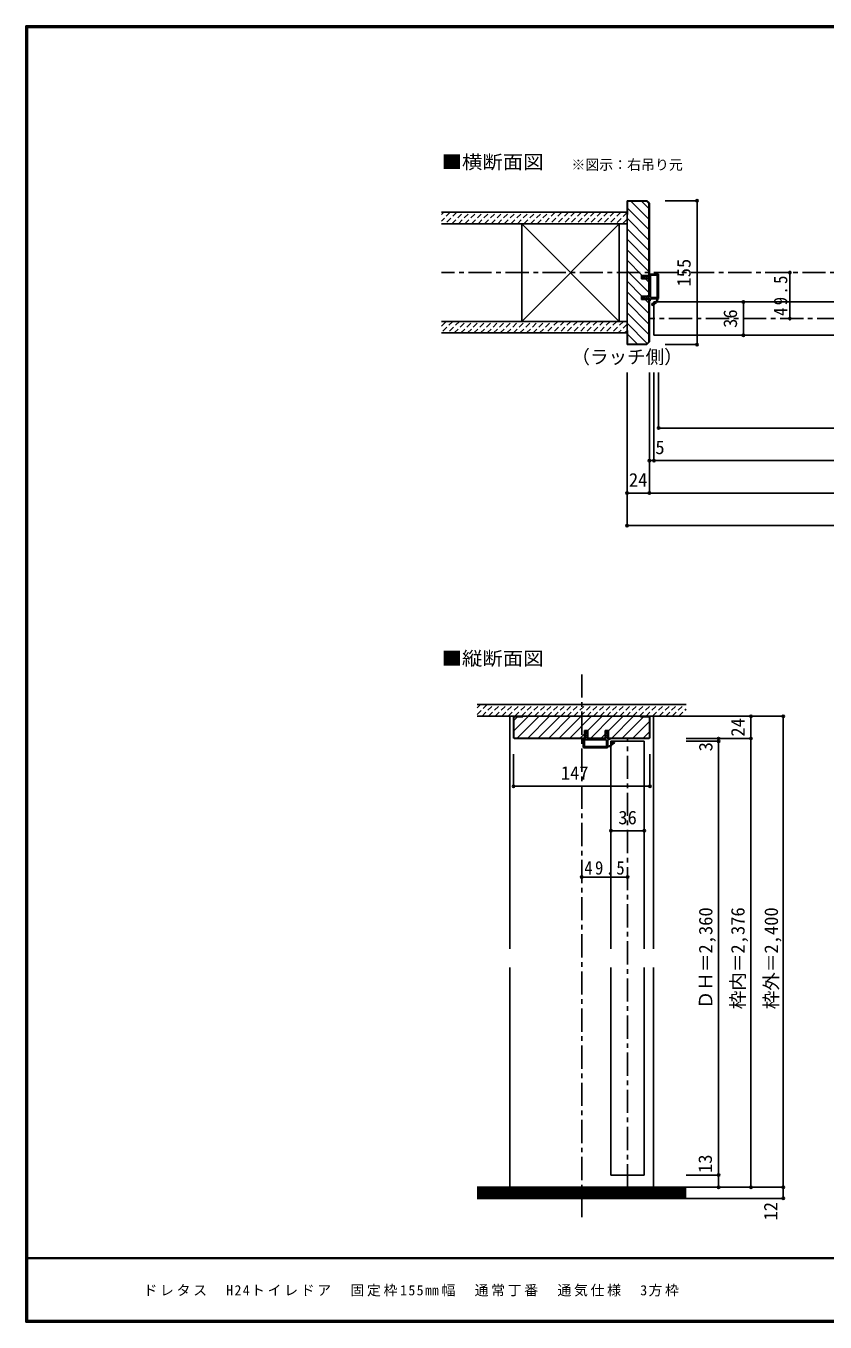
# Model space of a CAD drawing. Units: millimetres at full size, sheet at 1:5. Extents: x -973 to 977, y -718 to 696.
# Drawn here: x -973 to -112, y -701 to 696 of the extents above; entities that cross this region are included whole.
import ezdxf
from ezdxf.enums import TextEntityAlignment as Align

# ---------------------------------------------------------------- set-up
doc = ezdxf.new("R2010")
doc.units = ezdxf.units.MM
doc.header["$LTSCALE"] = 5
doc.header["$PDMODE"] = 32
doc.header["$PDSIZE"] = 2.5
doc.linetypes.add('CHAIN1', pattern=[8, 5, -1, 1, -1])
doc.linetypes.add('DASHED1', pattern=[1.8, 1.2, -0.6])
for name, color, linetype in [('0-0_補助線', 7, 'Continuous'), ('0-1_通り芯', 4, 'CHAIN1'), ('0-3_仕上げ', 7, 'Continuous'), ('0-4_枠', 3, 'Continuous'), ('0-6_扉', 6, 'Continuous'), ('0-A_文字', 3, 'Continuous'), ('0-B_寸法', 4, 'Continuous'), ('0-C_ハッチ', 4, 'DASHED1'), ('F-1_枠', 6, 'Continuous'), ('F-A_文字', 7, 'Continuous')]:
    doc.layers.add(name, color=color, linetype=linetype)
doc.styles.add('ＭＳ ゴシック', font='')
doc.styles.get('ＭＳ ゴシック').set_extended_font_data('MS Gothic')

# ---------------------------------------------------------------- blocks, each defined once
blk = doc.blocks.new('2')
at = {"layer": '0-0_補助線'}
for p, q in [((-9.846, -9.622), (-9.846, 15.078)), ((-8.846, 16.078), (0.354, 16.078)), ((-8.846, 15.878), (0.637, 15.878)), ((-8.446, 14.378), (-8.446, -8.922)), ((-8.146, 14.678), (-1.546, 14.678)), ((-1.246, 14.378), (-1.246, -8.922)), ((0.154, 11.653), (2.154, 11.653)), ((0.154, 11.653), (0.154, -8.497)), ((2.154, 10.953), (2.154, 11.653)), ((3.154, 11.653), (2.512, 10.83)), ((3.154, 11.653), (6.154, 11.653)), ((4.154, 13.753), (4.154, 13.053)), ((5.154, 13.053), (4.512, 13.876)), ((7.154, 13.053), (5.154, 13.053)), ((6.154, 10.953), (6.154, 11.653)), ((7.558, 12.258), (6.516, 10.835)), ((-1.48, -10.622), (-8.846, -10.622)), ((-1.546, -9.222), (-8.146, -9.222)), ((-1.189, -10.85), (-0.732, -12.694)), ((0.354, -12.922), (-0.441, -12.922)), ((0.154, -8.497), (2.154, -8.497)), ((4.154, -9.897), (0.154, -9.897)), ((0.154, -9.897), (0.154, -10.622)), ((0.154, -10.622), (0.645, -12.548)), ((2.154, -7.797), (2.154, -8.497)), ((3.154, -8.497), (2.512, -7.674)), ((3.154, -8.497), (6.154, -8.497)), ((4.154, -10.597), (4.154, -9.897)), ((5.154, -9.897), (4.512, -10.72)), ((7.154, -9.897), (5.154, -9.897)), ((6.154, -7.797), (6.154, -8.497)), ((7.558, -9.101), (6.516, -7.679))]:
    blk.add_line(p, q, dxfattribs=at)
for points in [[(-9.646, 15.078), (-9.646, -9.622), (-9.846, -9.622)], [(4.154, 13.053), (0.154, 13.053), (0.649, 15.723)]]:
    blk.add_lwpolyline(points, dxfattribs=at)
for centre, radius, start, end in [((-8.846, 15.078), 1, 90, 180), ((-8.846, 15.078), 0.8, 90, 180), ((-8.146, 14.378), 0.3, 90, 180), ((-1.546, 14.378), 0.3, 0, 90), ((0.354, 15.778), 0.3, 349.49875, 90), ((2.354, 10.953), 0.2, 180, 322.03043), ((4.354, 13.753), 0.2, 37.96957, 180), ((6.354, 10.953), 0.2, 180, 323.78053), ((7.154, 12.553), 0.5, 323.78053, 90), ((-8.846, -9.622), 1, 180, 270), ((-2.846, -10.72), 6, 179.06153, 259.29815), ((-8.146, -8.922), 0.3, 180, 270), ((-2.846, -10.72), 5.3, 178.93757, 259.29815), ((-1.546, -8.922), 0.3, 270, 0), ((-1.48, -10.922), 0.3, 13.9282, 90), ((-0.441, -12.622), 0.3, 193.9282, 270), ((0.354, -12.622), 0.3, 270, 14.29438), ((2.354, -7.797), 0.2, 37.96957, 180), ((4.354, -10.597), 0.2, 180, 322.03043), ((6.354, -7.797), 0.2, 36.21947, 180), ((7.154, -9.397), 0.5, 270, 36.21947), ((-3.896, -16.272), 0.35, 259.29815, 79.29815)]:
    blk.add_arc(centre, radius, start, end, dxfattribs=at)
blk.add_point((-3.896, -16.622), dxfattribs=at)

msp = doc.modelspace()

# ---------------------------------------------------------------- linework, layer by layer
at = {"layer": '0-1_通り芯'}
for p, q in [((528.653, 430), (-525.347, 430)), ((304.653, 380.5), (-301.347, 380.5)), ((-374.289, -587.913), (-374.289, -2.5)), ((-486.789, -48), (-261.789, -48)), ((-324.789, -555.5), (-324.789, -72)), ((-486.789, -567.5), (-261.789, -567.5))]:
    msp.add_line(p, q, dxfattribs=at)
at = {"layer": '0-1_通り芯', "linetype": 'Continuous'}
msp.add_line((-149.925, 380.5), (-149.925, 430), dxfattribs=at)
at = {"layer": '0-1_通り芯', "color": 7}
for p in [(-149.925, 430), (-149.925, 380.5)]:
    msp.add_point(p, dxfattribs=at)
at = {"layer": '0-3_仕上げ', "color": 2}
for p, q in [((-325.347, 495), (-525.347, 495)), ((-325.347, 482.5), (-525.347, 482.5)), ((-325.347, 377.5), (-525.347, 377.5)), ((-325.347, 365), (-525.347, 365)), ((-261.789, -555.5), (-486.789, -555.5)), ((-261.789, -567.5), (-486.789, -567.5))]:
    msp.add_line(p, q, dxfattribs=at)
at = {"layer": '0-3_仕上げ', "color": 3}
for p, q in [((-438.847, 482.5), (-438.847, 377.5)), ((-333.847, 482.5), (-333.847, 377.5))]:
    msp.add_line(p, q, dxfattribs=at)
at = {"layer": '0-3_仕上げ'}
for p, q in [((-333.847, 377.5), (-438.847, 482.5)), ((-438.847, 377.5), (-333.847, 482.5)), ((-261.789, -557), (-486.789, -557)), ((-261.789, -558.5), (-486.789, -558.5)), ((-261.789, -560), (-486.789, -560)), ((-261.789, -561.5), (-486.789, -561.5)), ((-261.789, -563), (-486.789, -563)), ((-261.789, -564.5), (-486.789, -564.5)), ((-261.789, -566), (-486.789, -566))]:
    msp.add_line(p, q, dxfattribs=at)
at = {"layer": '0-4_枠'}
for p, q in [((-325.347, 507.5), (-325.347, 352.5)), ((-304.175, 507.5), (-325.347, 507.5)), ((-304.383, 507), (-301.847, 504.464)), ((-304.175, 507.5), (-301.347, 504.672)), ((-301.847, 427), (-301.847, 504.464)), ((-301.347, 504.672), (-301.347, 427)), ((-324.847, 492.5), (-325.347, 492.5)), ((-301.347, 423.3), (-309.847, 423.3)), ((-301.847, 404.7), (-301.847, 423.3)), ((-301.347, 404.7), (-301.347, 423.3)), ((-309.847, 401), (-309.847, 404.7)), ((-301.347, 404.7), (-309.847, 404.7)), ((-301.347, 401), (-309.847, 401)), ((-301.847, 355.536), (-301.847, 401)), ((-301.347, 355.328), (-301.347, 401)), ((-324.847, 367.5), (-325.347, 367.5)), ((-324.847, 367.5), (-324.847, 353)), ((-304.175, 352.5), (-325.347, 352.5)), ((-304.382, 353), (-324.847, 353)), ((-304.382, 353), (-301.847, 355.536)), ((-304.175, 352.5), (-301.347, 355.328)), ((-447.789, -48), (-300.789, -48)), ((-447.289, -71.086), (-447.289, -48.5)), ((-437.789, -48.5), (-447.289, -48.5)), ((-437.789, -48), (-437.789, -48.5)), ((-310.789, -48.5), (-310.789, -48)), ((-310.789, -48.5), (-301.289, -48.5)), ((-301.289, -71.086), (-301.289, -48.5)), ((-371.289, -63.5), (-367.589, -63.5)), ((-371.289, -72), (-371.289, -63.5)), ((-367.589, -72), (-367.589, -63.5)), ((-348.989, -72), (-348.989, -63.5)), ((-446.875, -71.5), (-447.289, -71.086)), ((-447.082, -72), (-371.289, -72)), ((-446.875, -71.5), (-371.289, -71.5)), ((-367.589, -71.5), (-348.989, -71.5)), ((-367.589, -72), (-348.989, -72)), ((-301.703, -71.5), (-345.289, -71.5)), ((-301.496, -72), (-345.289, -72)), ((-301.703, -71.5), (-301.289, -71.086))]:
    msp.add_line(p, q, dxfattribs=at)
at = {"layer": '0-4_枠', "color": 4}
for p, q in [((-447.789, -48), (-451.789, -48)), ((-451.789, -298.75), (-451.789, -48)), ((-300.789, -48), (-296.789, -48)), ((-296.789, -298.75), (-296.789, -48)), ((-451.789, -555.5), (-451.789, -318.75)), ((-296.789, -555.5), (-296.789, -318.75))]:
    msp.add_line(p, q, dxfattribs=at)
at = {"layer": '0-4_枠'}
for points in [[(-324.847, 492.5), (-324.847, 507), (-304.383, 507)], [(-309.847, 423.3), (-309.847, 427), (-301.347, 427)], [(-447.082, -72), (-447.789, -71.293), (-447.789, -48)], [(-301.496, -72), (-300.789, -71.293), (-300.789, -48)], [(-348.989, -63.5), (-345.289, -63.5), (-345.289, -72)]]:
    msp.add_lwpolyline(points, dxfattribs=at)
at = {"layer": '0-6_扉'}
for p, q in [((-296.347, 362.5), (-296.347, 398.5)), ((-296.347, 398.5), (302.653, 398.5)), ((-296.347, 362.5), (302.653, 362.5)), ((-342.789, -75), (-306.789, -75)), ((-342.789, -75), (-342.789, -298.75)), ((-306.789, -75), (-306.789, -298.75)), ((-342.789, -318.75), (-342.789, -542.5)), ((-306.789, -318.75), (-306.789, -542.5)), ((-306.789, -542.5), (-342.789, -542.5))]:
    msp.add_line(p, q, dxfattribs=at)
at = {"layer": '0-B_寸法'}
for p, q in [((-249.925, 507.5), (-284.447, 507.5)), ((-199.925, 398.5), (-199.925, 362.5)), ((-325.347, 157.5), (-325.347, 322.5)), ((-301.347, 192.5), (-301.347, 322.5)), ((-296.347, 227.5), (-296.347, 322.5)), ((-291.347, 262.5), (-291.347, 322.5)), ((-291.347, 262.5), (244.658, 262.5)), ((304.653, 227.5), (-301.347, 227.5)), ((328.653, 192.5), (-325.347, 192.5)), ((328.653, 157.5), (-325.347, 157.5)), ((-459.289, -48), (-455.289, -48)), ((-289.289, -48), (-293.289, -48)), ((-156.932, -48), (-261.789, -48)), ((-191.789, -48), (-191.789, -555.5)), ((-156.932, -48), (-156.932, -567.5)), ((-191.789, -72), (-261.789, -72)), ((-226.789, -75), (-261.789, -75)), ((-226.789, -72), (-226.789, -555.5)), ((-447.789, -123.422), (-447.789, -88.9)), ((-342.789, -171.382), (-306.789, -171.382)), ((-374.289, -221.382), (-324.789, -221.382)), ((-226.789, -542.5), (-261.789, -542.5)), ((-156.932, -555.5), (-261.789, -555.5)), ((-156.932, -567.5), (-261.789, -567.5))]:
    msp.add_line(p, q, dxfattribs=at)
at = {"layer": '0-B_寸法', "color": 2}
for p, q in [((-261.789, -35.5), (-486.789, -35.5)), ((-261.789, -48), (-486.789, -48))]:
    msp.add_line(p, q, dxfattribs=at)
at = {"layer": '0-B_寸法', "linetype": 'DASHED1'}
for p, q in [((-486.789, -46.037), (-476.252, -35.5)), ((-486.789, -38.966), (-483.323, -35.5)), ((-481.68, -48), (-469.18, -35.5)), ((-474.609, -48), (-462.109, -35.5)), ((-467.538, -48), (-455.038, -35.5)), ((-460.467, -48), (-447.967, -35.5)), ((-453.396, -48), (-440.896, -35.5)), ((-446.325, -48), (-433.825, -35.5)), ((-439.254, -48), (-426.754, -35.5)), ((-432.183, -48), (-419.683, -35.5)), ((-425.112, -48), (-412.612, -35.5)), ((-418.041, -48), (-405.541, -35.5)), ((-410.97, -48), (-398.47, -35.5)), ((-403.899, -48), (-391.399, -35.5)), ((-396.828, -48), (-384.328, -35.5)), ((-389.757, -48), (-377.257, -35.5)), ((-382.685, -48), (-370.185, -35.5)), ((-375.614, -48), (-363.114, -35.5)), ((-368.543, -48), (-356.043, -35.5)), ((-361.472, -48), (-348.972, -35.5)), ((-354.401, -48), (-341.901, -35.5)), ((-347.33, -48), (-334.83, -35.5)), ((-340.259, -48), (-327.759, -35.5)), ((-333.188, -48), (-320.688, -35.5)), ((-326.117, -48), (-313.617, -35.5)), ((-319.046, -48), (-306.546, -35.5)), ((-311.975, -48), (-299.475, -35.5)), ((-304.904, -48), (-292.404, -35.5)), ((-297.833, -48), (-285.333, -35.5)), ((-290.762, -48), (-278.262, -35.5)), ((-283.691, -48), (-271.191, -35.5)), ((-276.619, -48), (-264.119, -35.5)), ((-269.548, -48), (-261.789, -40.24))]:
    msp.add_line(p, q, dxfattribs=at)
at = {"layer": '0-B_寸法', "color": 3}
msp.add_line((-293.289, -48), (-455.289, -48), dxfattribs=at)
at = {"layer": '0-B_寸法'}
for points in [[(-249.925, 507.5), (-249.925, 352.5), (-284.447, 352.5)], [(-447.789, -123.422), (-300.789, -123.422), (-300.789, -88.9)]]:
    msp.add_lwpolyline(points, dxfattribs=at)
at = {"layer": '0-B_寸法', "color": 7}
for p in [(-249.925, 507.5), (-199.925, 398.5), (-199.925, 362.5), (-249.925, 352.5), (-291.347, 262.5), (-301.347, 227.5), (-296.347, 227.5), (-325.347, 192.5), (-301.347, 192.5), (-325.347, 157.5), (-191.789, -48), (-156.932, -48), (-226.789, -72), (-226.789, -75), (-191.789, -72), (-447.789, -123.422), (-300.789, -123.422), (-342.789, -171.382), (-306.789, -171.382), (-374.289, -221.382), (-324.789, -221.382), (-226.789, -542.5), (-226.789, -555.5), (-191.789, -555.5), (-156.932, -555.5), (-156.932, -567.5)]:
    msp.add_point(p, dxfattribs=at)
at = {"layer": '0-C_ハッチ', "linetype": 'Continuous'}
for p, q in [((-321.18, 507), (-301.847, 487.666)), ((-309.867, 507), (-301.847, 498.98)), ((-324.847, 499.353), (-301.847, 476.353)), ((-325.347, 488.539), (-301.847, 465.039)), ((-325.347, 477.225), (-301.847, 453.725)), ((-325.347, 465.912), (-301.847, 442.412)), ((-325.347, 454.598), (-301.847, 431.098)), ((-325.347, 443.284), (-309.063, 427)), ((-325.347, 431.97), (-301.847, 408.47)), ((-325.347, 420.657), (-309.39, 404.7)), ((-305.363, 423.3), (-301.847, 419.784)), ((-325.347, 409.343), (-301.847, 385.843)), ((-325.347, 398.029), (-301.847, 374.529)), ((-305.69, 401), (-301.847, 397.157)), ((-325.347, 386.716), (-301.847, 363.216)), ((-325.347, 375.402), (-303.664, 353.719)), ((-324.847, 363.588), (-314.259, 353)), ((-447.289, -63.806), (-431.483, -48)), ((-447.289, -52.492), (-443.297, -48.5)), ((-443.669, -71.5), (-420.169, -48)), ((-432.356, -71.5), (-408.855, -48)), ((-421.042, -71.5), (-397.542, -48)), ((-409.728, -71.5), (-386.228, -48)), ((-398.414, -71.5), (-374.914, -48)), ((-387.101, -71.5), (-363.601, -48)), ((-367.787, -63.5), (-352.287, -48)), ((-364.473, -71.5), (-340.973, -48)), ((-345.289, -63.63), (-329.659, -48)), ((-341.846, -71.5), (-318.346, -48)), ((-330.532, -71.5), (-307.532, -48.5)), ((-319.218, -71.5), (-301.289, -53.571)), ((-375.787, -71.5), (-371.289, -67.002)), ((-353.159, -71.5), (-348.989, -67.33)), ((-307.904, -71.5), (-301.289, -64.885))]:
    msp.add_line(p, q, dxfattribs=at)
at = {"layer": '0-C_ハッチ'}
for p, q in [((-525.347, 492.668), (-523.015, 495)), ((-515.944, 495), (-525.347, 485.597)), ((-508.873, 495), (-521.373, 482.5)), ((-514.302, 482.5), (-501.802, 495)), ((-507.231, 482.5), (-494.731, 495)), ((-500.16, 482.5), (-487.66, 495)), ((-493.089, 482.5), (-480.589, 495)), ((-486.018, 482.5), (-473.518, 495)), ((-478.947, 482.5), (-466.447, 495)), ((-471.876, 482.5), (-459.376, 495)), ((-464.805, 482.5), (-452.305, 495)), ((-457.734, 482.5), (-445.234, 495)), ((-450.662, 482.5), (-438.162, 495)), ((-443.591, 482.5), (-431.091, 495)), ((-436.52, 482.5), (-424.02, 495)), ((-429.449, 482.5), (-416.949, 495)), ((-422.378, 482.5), (-409.878, 495)), ((-402.807, 495), (-415.307, 482.5)), ((-395.736, 495), (-408.236, 482.5)), ((-388.665, 495), (-401.165, 482.5)), ((-381.594, 495), (-394.094, 482.5)), ((-374.523, 495), (-387.023, 482.5)), ((-367.452, 495), (-379.952, 482.5)), ((-360.381, 495), (-372.881, 482.5)), ((-353.31, 495), (-365.81, 482.5)), ((-346.239, 495), (-358.739, 482.5)), ((-339.168, 495), (-351.668, 482.5)), ((-332.096, 495), (-344.596, 482.5)), ((-325.347, 494.678), (-337.525, 482.5)), ((-325.347, 487.607), (-330.454, 482.5)), ((-525.347, 372.46), (-520.307, 377.5)), ((-513.236, 377.5), (-525.347, 365.389)), ((-506.165, 377.5), (-518.665, 365)), ((-511.594, 365), (-499.094, 377.5)), ((-504.523, 365), (-492.023, 377.5)), ((-497.452, 365), (-484.952, 377.5)), ((-490.381, 365), (-477.881, 377.5)), ((-483.31, 365), (-470.81, 377.5)), ((-476.239, 365), (-463.739, 377.5)), ((-469.168, 365), (-456.668, 377.5)), ((-462.096, 365), (-449.596, 377.5)), ((-455.025, 365), (-442.525, 377.5)), ((-447.954, 365), (-435.454, 377.5)), ((-440.883, 365), (-428.383, 377.5)), ((-433.812, 365), (-421.312, 377.5)), ((-426.741, 365), (-414.241, 377.5)), ((-419.67, 365), (-407.17, 377.5)), ((-400.099, 377.5), (-412.599, 365)), ((-393.028, 377.5), (-405.528, 365)), ((-385.957, 377.5), (-398.457, 365)), ((-378.886, 377.5), (-391.386, 365)), ((-371.815, 377.5), (-384.315, 365)), ((-364.744, 377.5), (-377.244, 365)), ((-357.673, 377.5), (-370.173, 365)), ((-350.601, 377.5), (-363.101, 365)), ((-343.53, 377.5), (-356.03, 365)), ((-336.459, 377.5), (-348.959, 365)), ((-329.388, 377.5), (-341.888, 365)), ((-325.347, 374.47), (-334.817, 365)), ((-325.347, 367.399), (-327.746, 365))]:
    msp.add_line(p, q, dxfattribs=at)
at = {"layer": 'F-1_枠'}
for p, q in [((-973.347, 695.833), (-973.347, -700.833)), ((-973.347, 695.833), (976.653, 695.833)), ((-973.347, 695), (976.653, 695)), ((-973.347, 694.167), (976.653, 694.167)), ((-972.514, 695.833), (-972.514, -700.833)), ((-971.68, 695.833), (-971.68, -700.833)), ((976.653, -631.667), (-973.347, -631.667)), ((976.653, -632.5), (-973.347, -632.5)), ((976.653, -699.167), (-973.347, -699.167)), ((976.653, -700), (-973.347, -700)), ((976.653, -700.833), (-973.347, -700.833))]:
    msp.add_line(p, q, dxfattribs=at)

# ---------------------------------------------------------------- block references
at = {"layer": '0-0_補助線', "xscale": -1}
msp.add_blockref('2', (-301.193, 412.422), dxfattribs=at)
at = {"layer": '0-0_補助線', "rotation": 90}
msp.add_blockref('2', (-356.711, -72.154), dxfattribs=at)

# ---------------------------------------------------------------- texts
at = {"layer": '0-1_通り芯', "color": 7, "insert": (-152.425, 383.375), "char_height": 14.66, "attachment_point": 7, "rotation": 90, "style": 'ＭＳ ゴシック'}
msp.add_mtext('\\T1.28;\\W0.9;49.5', dxfattribs=at)
at = {"layer": '0-A_文字', "color": 7, "style": 'ＭＳ ゴシック', "width": 1.1}
for s, p in [('■横断面図', (-525.347, 537.5)), ('■縦断面図', (-525.347, 2.5))]:
    msp.add_text(s, height=14.66, dxfattribs=at).set_placement(p, align=Align.BOTTOM_LEFT)
at = {"layer": '0-A_文字', "color": 7, "style": 'ＭＳ ゴシック'}
for s, height, p in [('※図示：右吊り元', 11, (-385.313, 537.5)), ('（ラッチ側）', 14.66, (-385.347, 327.5))]:
    msp.add_text(s, height=height, dxfattribs=at).set_placement(p, align=Align.BOTTOM_LEFT)
at = {"layer": '0-B_寸法', "color": 7, "style": 'ＭＳ ゴシック'}
for s, p in [('155', (-252.425, 415)), ('36', (-202.425, 370.5)), ('24', (-194.289, -70)), ('3', (-228.952, -85.885)), ('ＤＨ＝2,360', (-228.969, -363.75)), ('枠内＝2,376', (-194.289, -363.75)), ('枠外＝2,400', (-158.275, -363.75)), ('13', (-229.498, -540.215)), ('12', (-158.848, -591.376))]:
    msp.add_text(s, height=14.66, rotation=90, dxfattribs=at).set_placement(p, align=Align.BOTTOM_LEFT)
for s, p in [('5', (-294.861, 230)), ('24', (-323.347, 195)), ('147', (-396.789, -120.922)), ('36', (-334.789, -168.882))]:
    msp.add_text(s, height=14.66, dxfattribs=at).set_placement(p, align=Align.BOTTOM_LEFT)
at = {"layer": '0-B_寸法', "color": 7, "insert": (-371.414, -218.882), "char_height": 14.66, "attachment_point": 7, "style": 'ＭＳ ゴシック'}
msp.add_mtext('\\T1.28;\\W0.9;49.5', dxfattribs=at)
at = {"layer": 'F-A_文字', "insert": (-846.68, -673.333), "char_height": 11, "attachment_point": 7, "style": 'ＭＳ ゴシック'}
msp.add_mtext('\\T1.19;ドレタス\u3000H24トイレドア\u3000固定枠155㎜幅\u3000通常丁番\u3000通気仕様\u30003方枠', dxfattribs=at)

doc.saveas('drawing.dxf')
